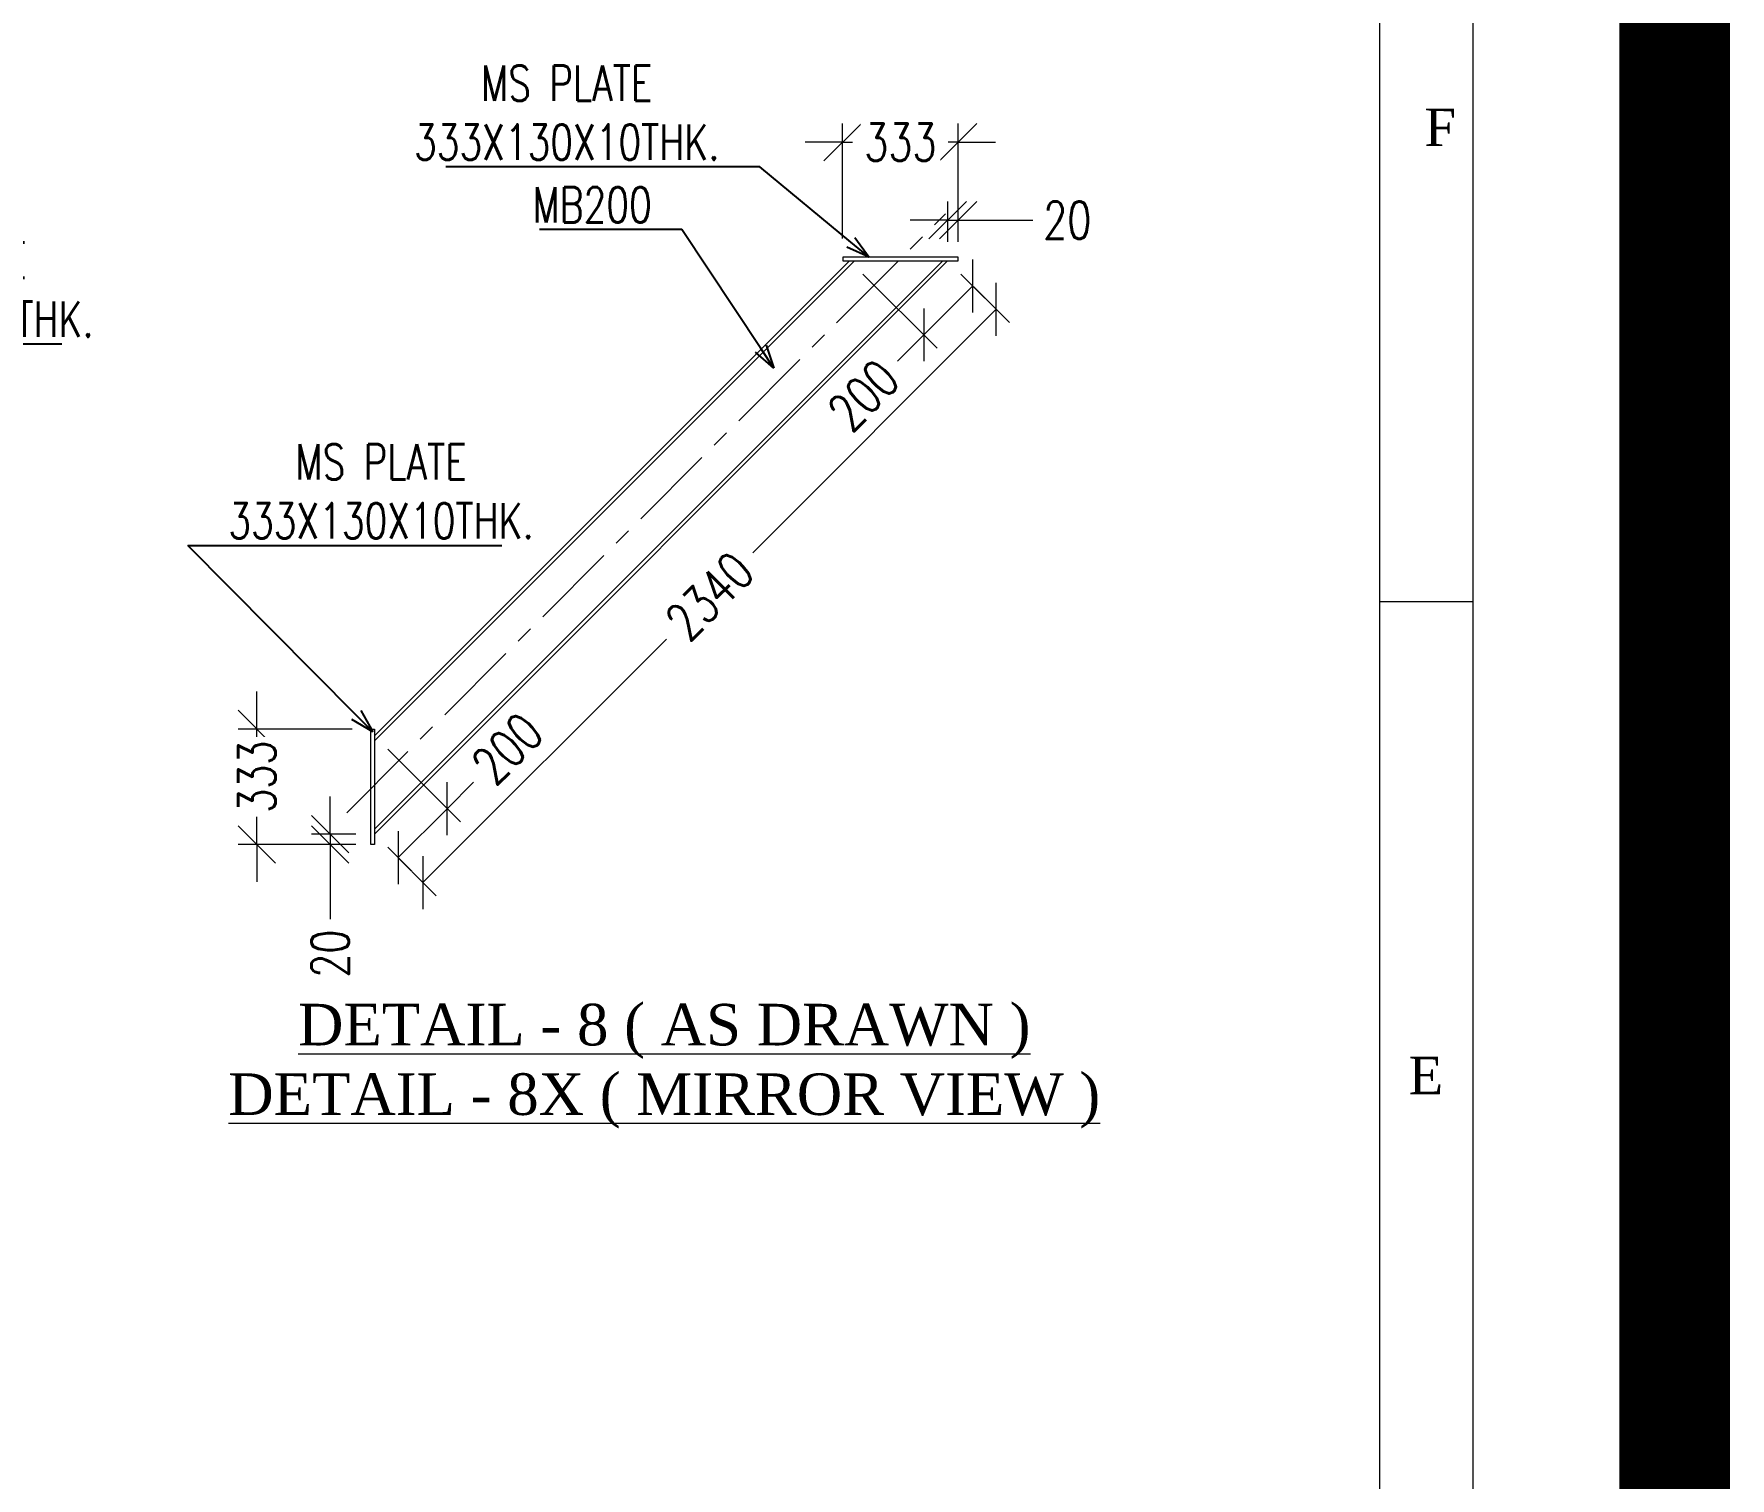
# Model space of a CAD drawing. Header units: millimetres. Extents: x 440906 to 556670, y 99378 to 157816.
# Drawn here: x 544430 to 556670, y 129113 to 139533 of the extents above; entities that cross this region are included whole.
import ezdxf
from ezdxf import colors
from ezdxf.entities.mleader import LeaderData, LeaderLine
from ezdxf.enums import TextEntityAlignment as Align
from ezdxf.math import Vec2, Vec3

# ---------------------------------------------------------------- set-up
doc = ezdxf.new("R2010")
doc.units = ezdxf.units.MM
doc.linetypes.add('CENTER', pattern=[2, 1.25, -0.25, 0.25, -0.25])
doc.layers.get('Defpoints').update_dxf_attribs({"lineweight": 0})
for name, color, linetype, lineweight in [('A2 LAND', 7, 'Continuous', 15), ('Center Line', 2, 'CENTER', 9), ('Construction Line', 3, 'Continuous', 20), ('Dimentions', 1, 'Continuous', 13), ('Text', 1, 'Continuous', 20)]:
    doc.layers.add(name, color=color, linetype=linetype, lineweight=lineweight)
doc.styles.add('BOS', font='BOOKOS.TTF')
doc.styles.add('EICS CALIBRI', font='calibri.ttf')
doc.styles.add('romans', font='romans.shx', dxfattribs={"width": 0.75})
doc.dimstyles.new('ASHU', dxfattribs={"dimscale": 135, "dimtxt": 2, "dimasz": 2, "dimexe": 1, "dimexo": 1, "dimtad": 0, "dimdec": 0, "dimtxsty": 'romans', "dimblk": 'OBLIQUE', "dimcen": 2.5, "dimclrd": 256, "dimclre": 256, "dimclrt": 256, "dimadec": 0, "dimazin": 0, "dimtfac": 1, "dimtdec": 0, "dimtmove": 0, "dimatfit": 3, "dimldrblk": 'OPEN', "dimfxl": 1, "dimtfill": 1, "dimlwd": 9, "dimlwe": 5, "dimarcsym": 0})

# ---------------------------------------------------------------- blocks, each defined once
blk = doc.blocks.new('A2-P')
at = {"layer": 'A2 LAND', "color": 0}
blk.add_line((533055.375, 184454.619), (533060.375, 184454.619), dxfattribs=at)
for points in [[(532479.87, 184200.957), (533060.375, 184200.957), (533060.375, 184606.816), (532479.87, 184606.816)], [(532484.87, 184205.957), (533055.375, 184205.957), (533055.375, 184601.816), (532484.87, 184601.816)]]:
    blk.add_lwpolyline(points, close=True, dxfattribs=at)
at = {"layer": 'A2 LAND', "color": 0, "style": 'BOS'}
for s, p in [('F', (533058.608, 184479.985)), ('E', (533057.843, 184429.253))]:
    blk.add_text(s, height=2, dxfattribs=at).set_placement(p, align=Align.MIDDLE)
at = {"layer": 'A2 LAND', "color": 5, "style": 'EICS CALIBRI'}
for tag, height, p in [('CLIENT', 5, (532972.398, 184277.319)), ('PROJECTNAME', 3.5, (532972.398, 184265.93)), ('PROJECTLOCATION', 3.5, (532972.398, 184256.335)), ('DRAWINGNAME1', 5, (532972.246, 184246.623)), ('CODE', 3.5, (532820.697, 184239.296)), ('DRAWINGNAME2', 5, (532972.487, 184238.825)), ('DRAWINGNO1', 3.5, (532940.797, 184227.644)), ('SHNO', 3.5, (533005.251, 184224.035)), ('RV', 3.5, (533046.806, 184224.152)), ('APPD', 3.5, (532745.594, 184211.365))]:
    blk.add_attdef(tag, text='', height=height, dxfattribs=at).set_placement(p, align=Align.MIDDLE)
for tag, p in [('SCALE', (532745.594, 184255.008)), ('DWN', (532745.594, 184244.098)), ('CKD', (532745.594, 184233.187)), ('PRTANT', (532745.6, 184222.276))]:
    blk.add_attdef(tag, text='', height=3.5, dxfattribs=at).set_placement(p, align=Align.MIDDLE_CENTER)
blk = doc.blocks.new('_Open30')
at = {"color": 0, "linetype": 'ByBlock', "lineweight": -2}
for p, q in [((-1, 0.268), (0, 0)), ((0, 0), (-1, -0.268)), ((0, 0), (-1, 0))]:
    blk.add_line(p, q, dxfattribs=at)
blk = doc.blocks.new('_Oblique')
at = {"color": 0, "linetype": 'ByBlock', "lineweight": -2}
blk.add_line((-0.5, -0.5), (0.5, 0.5), dxfattribs=at)
blk = doc.blocks.new('*D66')
at = {"layer": 'Defpoints', "color": 0, "transparency": 16777216}
for p in [(550317, 137897), (551024, 137897), (551205, 137715)]:
    blk.add_point(p, dxfattribs=at)
at = {"layer": 'Dimentions', "lineweight": 5, "transparency": 16777216}
for p, q in [((550412, 137801), (550947, 137266)), ((551119, 137801), (551301, 137620))]:
    blk.add_line(p, q, dxfattribs=at)
at = {"layer": 'Dimentions', "lineweight": 9, "transparency": 16777216}
for p, q in [((551205, 137715), (550851, 137362)), ((550851, 137362), (550661, 137171))]:
    blk.add_line(p, q, dxfattribs=at)
at = {"layer": 'Dimentions', "lineweight": 9, "transparency": 16777216, "xscale": 270, "yscale": 270, "zscale": 270}
for p, rotation in [((551205, 137715), 44.99999999948414), ((550851, 137362), 224.9999999994841)]:
    blk.add_blockref('_Oblique', p, dxfattribs=dict(at, rotation=rotation))
at = {"layer": 'Dimentions', "transparency": 16777216, "insert": (550417, 136927), "char_height": 270, "attachment_point": 5, "rotation": 45, "style": 'romans', "bg_fill": 3, "box_fill_scale": 1.1, "bg_fill_color": 256, "bg_fill_true_color": 13158600, "bg_fill_transparency": 0}
blk.add_mtext('200', dxfattribs=at)
blk = doc.blocks.new('_Open')
at = {"color": 0, "linetype": 'ByBlock', "lineweight": -2}
for p, q in [((-1, 0.167), (0, 0)), ((-1, -0.167), (0, 0)), ((0, 0), (-1, 0))]:
    blk.add_line(p, q, dxfattribs=at)
blk = doc.blocks.new('*D67')
at = {"layer": 'Defpoints', "color": 0, "transparency": 16777216}
for p in [(546887, 134468), (546887, 133760), (547058, 133590)]:
    blk.add_point(p, dxfattribs=at)
at = {"layer": 'Dimentions', "lineweight": 5, "transparency": 16777216}
for p, q in [((546983, 134372), (547507, 133848)), ((546983, 133665), (547153, 133494))]:
    blk.add_line(p, q, dxfattribs=at)
at = {"layer": 'Dimentions', "lineweight": 9, "transparency": 16777216}
for p, q in [((547412, 133943), (547603, 134134)), ((547058, 133590), (547412, 133943))]:
    blk.add_line(p, q, dxfattribs=at)
at = {"layer": 'Dimentions', "lineweight": 9, "transparency": 16777216, "xscale": 270, "yscale": 270, "zscale": 270}
for p, rotation in [((547412, 133943), 44.99999999948417), ((547058, 133590), 224.9999999994841)]:
    blk.add_blockref('_Oblique', p, dxfattribs=dict(at, rotation=rotation))
at = {"layer": 'Dimentions', "transparency": 16777216, "insert": (547846, 134378), "char_height": 270, "attachment_point": 5, "rotation": 45, "style": 'romans', "bg_fill": 3, "box_fill_scale": 1.1, "bg_fill_color": 256, "bg_fill_true_color": 13158600, "bg_fill_transparency": 0}
blk.add_mtext('200', dxfattribs=at)
blk = doc.blocks.new('*D68')
at = {"layer": 'Defpoints', "color": 0, "transparency": 16777216}
for p in [(551024, 137897), (546887, 133760), (547237, 133410)]:
    blk.add_point(p, dxfattribs=at)
at = {"layer": 'Dimentions', "lineweight": 5, "transparency": 16777216}
for p, q in [((551119, 137801), (551469, 137451)), ((546983, 133665), (547333, 133315))]:
    blk.add_line(p, q, dxfattribs=at)
at = {"layer": 'Dimentions', "lineweight": 9, "transparency": 16777216}
for p, q in [((551374, 137547), (549618, 135790)), ((547237, 133410), (548994, 135167))]:
    blk.add_line(p, q, dxfattribs=at)
at = {"layer": 'Dimentions', "lineweight": 9, "transparency": 16777216, "xscale": 270, "yscale": 270, "zscale": 270}
for p, rotation in [((551374, 137547), 45.0000000000004), ((547237, 133410), 225.0000000000004)]:
    blk.add_blockref('_Oblique', p, dxfattribs=dict(at, rotation=rotation))
at = {"layer": 'Dimentions', "transparency": 16777216, "insert": (549306, 135478), "char_height": 270, "attachment_point": 5, "rotation": 45, "style": 'romans', "bg_fill": 3, "box_fill_scale": 1.1, "bg_fill_color": 256, "bg_fill_true_color": 13158600, "bg_fill_transparency": 0}
blk.add_mtext('2340', dxfattribs=at)
blk = doc.blocks.new('*D71')
at = {"layer": 'Defpoints', "color": 0, "transparency": 16777216}
for p in [(551099, 138189), (551024, 137897), (551099, 137897)]:
    blk.add_point(p, dxfattribs=at)
at = {"layer": 'Dimentions', "lineweight": 5, "transparency": 16777216}
for p, q in [((551024, 138032), (551024, 138324)), ((551099, 138032), (551099, 138324))]:
    blk.add_line(p, q, dxfattribs=at)
at = {"layer": 'Dimentions', "lineweight": 9, "transparency": 16777216}
for p, q in [((551024, 138189), (550754, 138189)), ((551024, 138189), (551099, 138189)), ((551099, 138189), (551639, 138189))]:
    blk.add_line(p, q, dxfattribs=at)
at = {"layer": 'Dimentions', "lineweight": 9, "transparency": 16777216, "xscale": 270, "yscale": 270, "zscale": 270}
blk.add_blockref('_Oblique', (551024, 138189), dxfattribs=at)
at = {"layer": 'Dimentions', "lineweight": 9, "transparency": 16777216, "xscale": 270, "yscale": 270, "zscale": 270, "rotation": 180}
blk.add_blockref('_Oblique', (551099, 138189), dxfattribs=at)
at = {"layer": 'Dimentions', "transparency": 16777216, "insert": (551887, 138189), "char_height": 270, "attachment_point": 5, "style": 'romans', "bg_fill": 3, "box_fill_scale": 1.1, "bg_fill_color": 256, "bg_fill_true_color": 13158600, "bg_fill_transparency": 0}
blk.add_mtext('20', dxfattribs=at)
blk = doc.blocks.new('*D72')
at = {"layer": 'Defpoints', "color": 0, "transparency": 16777216}
for p in [(546567, 133685), (546887, 133760), (546887, 133685)]:
    blk.add_point(p, dxfattribs=at)
at = {"layer": 'Dimentions', "lineweight": 9, "transparency": 16777216}
for p, q in [((546567, 133760), (546567, 134030)), ((546567, 133760), (546567, 133685)), ((546567, 133685), (546567, 133145))]:
    blk.add_line(p, q, dxfattribs=at)
at = {"layer": 'Dimentions', "lineweight": 5, "transparency": 16777216}
for p, q in [((546752, 133760), (546432, 133760)), ((546752, 133685), (546432, 133685))]:
    blk.add_line(p, q, dxfattribs=at)
at = {"layer": 'Dimentions', "lineweight": 9, "transparency": 16777216, "xscale": 270, "yscale": 270, "zscale": 270}
for p, rotation in [((546567, 133760), 269.9982620343697), ((546567, 133685), 89.99826203436974)]:
    blk.add_blockref('_Oblique', p, dxfattribs=dict(at, rotation=rotation))
at = {"layer": 'Dimentions', "transparency": 16777216, "insert": (546567, 132897), "char_height": 270, "attachment_point": 5, "rotation": 89.9983, "style": 'romans', "bg_fill": 3, "box_fill_scale": 1.1, "bg_fill_color": 256, "bg_fill_true_color": 13158600, "bg_fill_transparency": 0}
blk.add_mtext('20', dxfattribs=at)
blk = doc.blocks.new('*D62')
at = {"layer": 'Defpoints', "color": 0, "transparency": 16777216}
for p in [(551099, 138752), (550266, 137922), (551099, 137922)]:
    blk.add_point(p, dxfattribs=at)
at = {"layer": 'Dimentions', "lineweight": 5, "transparency": 16777216}
for p, q in [((550266, 138057), (550266, 138887)), ((551099, 138057), (551099, 138887))]:
    blk.add_line(p, q, dxfattribs=at)
at = {"layer": 'Dimentions', "lineweight": 9, "transparency": 16777216}
for p, q in [((550266, 138752), (549996, 138752)), ((550266, 138752), (550338, 138752)), ((551099, 138752), (551027, 138752)), ((551099, 138752), (551369, 138752))]:
    blk.add_line(p, q, dxfattribs=at)
at = {"layer": 'Dimentions', "lineweight": 9, "transparency": 16777216, "xscale": 270, "yscale": 270, "zscale": 270}
blk.add_blockref('_Oblique', (550266, 138752), dxfattribs=at)
at = {"layer": 'Dimentions', "lineweight": 9, "transparency": 16777216, "xscale": 270, "yscale": 270, "zscale": 270, "rotation": 180}
blk.add_blockref('_Oblique', (551099, 138752), dxfattribs=at)
at = {"layer": 'Dimentions', "transparency": 16777216, "insert": (550683, 138752), "char_height": 270, "attachment_point": 5, "style": 'romans', "bg_fill": 3, "box_fill_scale": 1.1, "bg_fill_color": 256, "bg_fill_true_color": 13158600, "bg_fill_transparency": 0}
blk.add_mtext('333', dxfattribs=at)
blk = doc.blocks.new('*D63')
at = {"layer": 'Defpoints', "color": 0, "transparency": 16777216}
for p in [(546862, 134518), (546862, 133685)]:
    blk.add_point(p, dxfattribs=at)
at = {"layer": 'Dimentions', "lineweight": 9, "transparency": 16777216}
for p, q in [((546039, 134518), (546039, 134788)), ((546039, 133685), (546039, 134518)), ((546039, 133685), (546039, 133415))]:
    blk.add_line(p, q, dxfattribs=at)
at = {"layer": 'Dimentions', "lineweight": 5, "transparency": 16777216}
for p, q in [((546727, 134518), (545904, 134518)), ((546727, 133685), (545904, 133685))]:
    blk.add_line(p, q, dxfattribs=at)
at = {"layer": 'Dimentions', "lineweight": 9, "transparency": 16777216, "xscale": 270, "yscale": 270, "zscale": 270}
for p, rotation in [((546039, 134518), 270), ((546039, 133685), 90)]:
    blk.add_blockref('_Oblique', p, dxfattribs=dict(at, rotation=rotation))
at = {"layer": 'Dimentions', "transparency": 16777216, "insert": (546039, 134174), "char_height": 270, "attachment_point": 5, "rotation": 90, "style": 'romans', "bg_fill": 3, "box_fill_scale": 1.1, "bg_fill_color": 256, "bg_fill_true_color": 13158600, "bg_fill_transparency": 0}
blk.add_mtext('333', dxfattribs=at)
at = {"layer": 'Defpoints', "color": 0, "transparency": 16777216}
blk.add_point((546039, 134518), dxfattribs=at)

msp = doc.modelspace()

# ---------------------------------------------------------------- block references
at = {"layer": 'A2 LAND', "xscale": 134.8532359434997, "yscale": 134.8532359434997, "zscale": 134.8532359434997}
msp.add_blockref('A2-P', (-71330099.8, -24738863.6), dxfattribs=at)

# ---------------------------------------------------------------- texts
at = {"layer": 'Text', "style": 'BOS'}
for s, p in [('%%UDETAIL - 8 ( AS DRAWN )', (548978.8, 132535.1)), ('%%UDETAIL - 8X ( MIRROR VIEW )', (548978.8, 132033.3))]:
    msp.add_text(s, height=300, dxfattribs=at).set_placement(p, align=Align.TOP_CENTER)

# ---------------------------------------------------------------- leaders
at = {"layer": 'Text'}
ml = msp.add_multileader_mtext('Standard', dxfattribs=at)
ml.set_content('MS PLATE\\P388X234X16THK.', color=256, style='romans')
ml.set_leader_properties(color=256)
ml.set_arrow_properties(name='OPEN30')
ml.build(insert=Vec2(0, 0))
ml.multileader.update_dxf_attribs({"text_left_attachment_type": 5, "text_right_attachment_type": 5, "dogleg_length": 0.36, "arrow_head_size": 170, "scale": 85})
ctx = ml.context
ctx.base_point, ctx.scale, ctx.char_height, ctx.arrow_head_size, ctx.landing_gap_size, ctx.plane_origin = Vec3(542395.5, 137296.6), 85, 255, 170, 170, Vec3(538416.5, 142465.7)
ctx.left_attachment, ctx.right_attachment, ctx.text_align_type = 5, 5, 1
notes = []
notes.append((ctx, [(0, (1, 1, 0), (542364.9, 137296.6), (1, 0), 30.6, [(0, [(541757.7, 136648.2), (540997.7, 136616.5)], 0, [])])]))
ctx.mtext.insert, ctx.mtext.alignment, ctx.mtext.flow_direction = Vec3(543758.5, 138027.6), 2, 5
for ctx, leaders in notes:
    for number, flags, end, landing, length, lines in leaders:
        leader = LeaderData()
        leader.index, (leader.has_last_leader_line, leader.has_dogleg_vector, leader.attachment_direction) = number, flags
        leader.last_leader_point, leader.dogleg_vector, leader.dogleg_length = Vec3(end), Vec3(landing), length
        for number, points, colour, breaks in lines:
            line = LeaderLine()
            line.index, line.vertices, line.color, line.breaks = number, Vec3.list(points), colors.encode_raw_color(colour), breaks
            leader.lines.append(line)
        ctx.leaders.append(leader)

# ---------------------------------------------------------------- next in the draw order: dimensions: what is measured, and where the dimension line sits
at = {"layer": 'Dimentions'}
for base, p1, p2, angle, picture, middle in [((551205, 137715.5), (550316.5, 137896.8), (551023.6, 137896.9), 225, '*D66', (550416.8, 136927.2)), ((547058, 133589.6), (546887.2, 134467.6), (546887.2, 133760.4), 45, '*D67', (547846.3, 134377.9))]:
    dim = msp.add_linear_dim(base=base, p1=p1, p2=p2, angle=angle, dimstyle='ASHU', override={"dimlfac": 0.4}, dxfattribs=at)
    dim.commit()
    dim.dimension.update_dxf_attribs({"geometry": picture, "text_midpoint": middle, "dimtype": 160})

# ---------------------------------------------------------------- next in the draw order: dimensions: what is measured, and where the dimension line sits
dim = msp.add_aligned_dim(p1=(551023.6, 137896.9), p2=(546887.2, 133760.4), distance=495.2, dimstyle='ASHU', override={"dimlfac": 0.4}, dxfattribs=at)
dim.commit()
dim.dimension.update_dxf_attribs({"geometry": '*D68', "text_midpoint": (549305.6, 135478.5)})

# ---------------------------------------------------------------- next in the draw order: dimensions: what is measured, and where the dimension line sits
for p1, p2, distance, picture, middle in [((551023.6, 137896.9), (551098.6, 137896.9), 292.4, '*D71', (551886.9, 138189.3)), ((546887.2, 133760.4), (546887.2, 133685.4), -320.4, '*D72', (546566.8, 132897.1))]:
    dim = msp.add_aligned_dim(p1=p1, p2=p2, distance=distance, text='20', dimstyle='ASHU', override={"dimlfac": 0.4}, dxfattribs=at)
    dim.commit()
    dim.dimension.update_dxf_attribs({"geometry": picture, "text_midpoint": middle})

# ---------------------------------------------------------------- next in the draw order: leaders
at = {"layer": 'Text'}
ml = msp.add_multileader_mtext('Standard', dxfattribs=at)
ml.set_content('MS PLATE\\P333X130X10THK.', color=256, style='romans')
ml.set_leader_properties(color=256)
ml.set_arrow_properties(name='OPEN30')
ml.build(insert=Vec2(0, 0))
ml.multileader.update_dxf_attribs({"text_left_attachment_type": 5, "text_right_attachment_type": 5, "dogleg_length": 0.36, "arrow_head_size": 170, "scale": 85})
ctx = ml.context
ctx.base_point, ctx.scale, ctx.char_height, ctx.arrow_head_size, ctx.landing_gap_size, ctx.plane_origin = Vec3(546912.1, 138573.9), 85, 255, 170, 170, Vec3(548355.7, 140981.6)
ctx.left_attachment, ctx.right_attachment, ctx.text_align_type = 5, 5, 1
notes = []
notes.append((ctx, [(1, (1, 1, 0), (549668.8, 138573.9), (-1, 0), 30.6, [(1, [(550456.3, 137921.8)], 0, [])])]))
ctx.mtext.insert, ctx.mtext.alignment, ctx.mtext.flow_direction = Vec3(548275.2, 139304.9), 2, 5
ml = msp.add_multileader_mtext('Standard', dxfattribs=at)
ml.set_content('MB200', color=256, style='romans')
ml.set_leader_properties(color=256)
ml.set_arrow_properties(name='OPEN30')
ml.build(insert=Vec2(0, 0))
ml.multileader.update_dxf_attribs({"text_left_attachment_type": 5, "text_right_attachment_type": 5, "dogleg_length": 0.36, "arrow_head_size": 170, "scale": 85})
ctx = ml.context
ctx.base_point, ctx.scale, ctx.char_height, ctx.arrow_head_size, ctx.landing_gap_size, ctx.plane_origin = Vec3(547841.9, 138121.7), 85, 255, 170, 170, Vec3(547522.3, 139999.2)
ctx.left_attachment, ctx.right_attachment, ctx.text_align_type = 5, 5, 1
notes.append((ctx, [(1, (1, 1, 0), (549105, 138121.7), (-1, 0), 30.6, [(1, [(549769.9, 137121.3)], 0, [])])]))
ctx.mtext.insert, ctx.mtext.alignment, ctx.mtext.flow_direction = Vec3(548458.2, 138427.7), 2, 5
ml = msp.add_multileader_mtext('Standard', dxfattribs=at)
ml.set_content('MS PLATE\\P333X130X10THK.', color=256, style='romans')
ml.set_leader_properties(color=256)
ml.set_arrow_properties(name='OPEN30')
ml.build(insert=Vec2(0, 0))
ml.multileader.update_dxf_attribs({"text_left_attachment_type": 5, "text_right_attachment_type": 5, "dogleg_length": 0.36, "arrow_head_size": 170, "scale": 85})
ctx = ml.context
ctx.base_point, ctx.scale, ctx.char_height, ctx.arrow_head_size, ctx.landing_gap_size, ctx.plane_origin = Vec3(545572, 135842.1), 85, 255, 170, 170, Vec3(544695.9, 136478.5)
ctx.left_attachment, ctx.right_attachment, ctx.text_align_type = 5, 5, 1
notes.append((ctx, [(0, (1, 1, 0), (545541.4, 135842.1), (1, 0), 30.6, [(1, [(546875.6, 134498.1)], 0, [])])]))
ctx.mtext.insert, ctx.mtext.alignment, ctx.mtext.flow_direction = Vec3(546935.1, 136573.1), 2, 5
for ctx, leaders in notes:
    for number, flags, end, landing, length, lines in leaders:
        leader = LeaderData()
        leader.index, (leader.has_last_leader_line, leader.has_dogleg_vector, leader.attachment_direction) = number, flags
        leader.last_leader_point, leader.dogleg_vector, leader.dogleg_length = Vec3(end), Vec3(landing), length
        for number, points, colour, breaks in lines:
            line = LeaderLine()
            line.index, line.vertices, line.color, line.breaks = number, Vec3.list(points), colors.encode_raw_color(colour), breaks
            leader.lines.append(line)
        ctx.leaders.append(leader)

# ---------------------------------------------------------------- next in the draw order: dimensions: what is measured, and where the dimension line sits
at = {"layer": 'Dimentions'}
dim = msp.add_linear_dim(base=(551098.6, 138752), p1=(550266.5, 137921.8), p2=(551098.6, 137921.9), dimstyle='ASHU', override={"dimlfac": 0.4}, dxfattribs=at)
dim.commit()
dim.dimension.update_dxf_attribs({"geometry": '*D62', "text_midpoint": (550682.6, 138752)})
dim = msp.add_linear_dim(base=(546038.9, 134517.6), p1=(546862.2, 133685.4), p2=(546862.2, 134517.6), angle=90, dimstyle='ASHU', override={"dimlfac": 0.4}, dxfattribs=at)
dim.commit()
dim.dimension.update_dxf_attribs({"geometry": '*D63', "text_midpoint": (546038.9, 134174.2), "dimtype": 160})

# ---------------------------------------------------------------- next in the draw order: linework, layer by layer
at = {"layer": 'Center Line', "linetype": 'CENTER', "ltscale": 500}
msp.add_line((546687.2, 133914), (551007.6, 138234.3), dxfattribs=at)
at = {"layer": 'Construction Line'}
for p, q in [((546887.2, 133760.4), (551023.6, 137896.9)), ((546887.2, 133795.8), (550988.3, 137896.9)), ((546887.2, 134467.6), (550316.5, 137896.8)), ((546887.2, 134432.2), (550351.9, 137896.8)), ((551013.3, 137921.9), (551013.3, 137921.9)), ((551048.6, 137921.9), (551048.6, 137921.9))]:
    msp.add_line(p, q, dxfattribs=at)
for points in [[(550266.5, 137896.8), (551098.6, 137896.9), (551098.6, 137921.9), (550266.5, 137921.8)], [(546887.2, 134517.6), (546887.2, 133685.4), (546862.2, 133685.4), (546862.2, 134517.6)]]:
    msp.add_lwpolyline(points, close=True, dxfattribs=at)
at = {"layer": 'Dimentions', "color": 3, "const_width": 800}
msp.add_lwpolyline([(475080.3, 157416.4), (556270.3, 157416.4), (556270.3, 99778.1), (475080.3, 99778.1)], close=True, dxfattribs=at)

doc.saveas('drawing.dxf')
